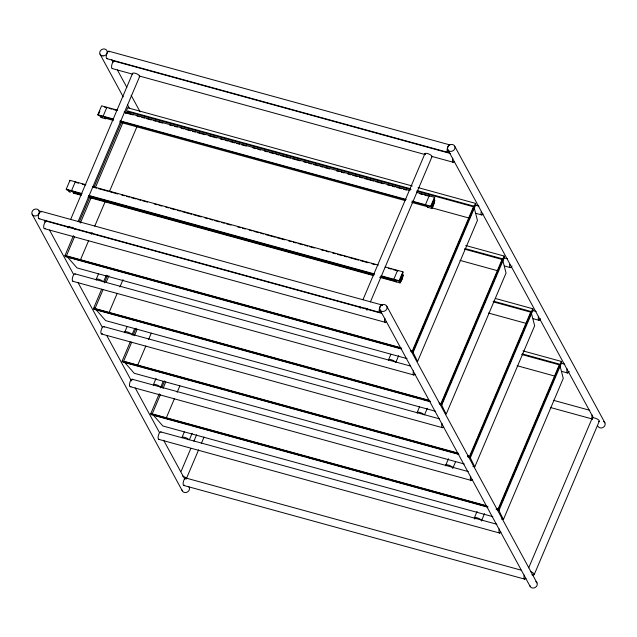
<?xml version="1.0" encoding="UTF-8"?>
<svg xmlns="http://www.w3.org/2000/svg" width="637" height="637" viewBox="0 0 637 637"><rect width="100%" height="100%" fill="white"/><g stroke="black" fill="none" stroke-linecap="round" stroke-linejoin="round"><path stroke-width="0.96" d="M400.028 279.81L400.729 279.595L402.544 275.319L402.56 273.838M427.531 207.256L431.687 208.41L434.163 199.325M400.402 280.941L400.076 282.924L379.62 277.294M432.005 206.428L432.149 207.797M402.727 277.167L402.871 275.12L400.251 281.204M433.837 204.182L434.474 200.607L432.412 205.066L431.631 205.305M402.305 278.672L400.076 282.924M433.24 205.878L434.856 200.273L434.147 200.814M81.409 193.871L66.519 189.778L66.216 189.229L69.982 180.351L85.836 184.706M113.012 119.366L98.122 115.273L97.827 114.724L101.594 105.838L117.447 110.193M98.735 113.816L99.826 111.252M75.285 181.808L71.519 190.686L71.814 191.235M70.667 219.375L132.615 73.335M78.096 221.612L139.654 76.488M401.716 349.052L65.396 256.623L64.91 255.74L73.438 235.65M79.251 221.947L89.706 197.287M93.973 187.238L121.476 122.392M125.354 113.259L127.671 107.78L412.258 185.988M74.529 236.717L66.415 255.843L66.893 256.719M80.326 223.054L91.139 197.558M95.391 187.541L122.814 122.877M127.066 112.86L127.838 111.037L410.523 188.727M80.127 260.637L88.631 240.603M91.33 234.233L92.102 232.409M94.809 226.031L105.24 201.451M109.484 191.434L136.907 126.779M96.179 279.356L98.496 273.886M103.608 281.602L106.315 275.208M430.325 401.732L93.997 309.303L93.52 308.427L101.657 289.246M104.364 282.852L107.462 275.542M93.997 309.303L94.77 307.48M435.628 411.295L105.646 320.61L95.024 308.523L103.13 289.397M106.228 282.111L108.927 275.741M109.118 312.409L117.232 293.291M119.939 286.913L123.029 279.627M124.78 332.044L127.105 326.566M132.209 334.282L134.534 328.803M458.927 454.42L122.599 361.991L122.121 361.107L130.259 341.926M132.974 335.532L136.071 328.23M131.74 342.085L123.626 361.203L458.051 453.114M134.447 335.707L137.146 329.329M137.727 365.097L145.833 345.971M148.54 339.601L151.248 333.223M153.39 384.724L156.097 378.338M160.428 387.877L163.136 381.491M487.536 507.1L151.208 414.671L150.73 413.787L159.25 393.698M161.965 387.304L164.672 380.91M492.839 516.663L162.857 425.978L152.235 413.891L160.341 394.765M163.048 388.395L165.755 382.017M166.329 417.776L174.442 398.658M177.15 392.281L179.849 385.911M181.991 437.412L184.316 431.934M189.42 439.649L192.135 433.264M181.131 471.3L190.813 448.48M193.911 441.178L196.618 434.792M186.235 479.016L198.625 449.81M201.34 443.416L204.047 437.03M362.979 299.677L424.927 153.636M366.928 310.131L367.7 308.308M370.408 301.914L431.966 156.79M402.879 271.832L403.173 272.381L399.407 281.267L399.112 280.718L402.879 271.832L385.106 266.951M434.482 197.319L434.784 197.868L431.018 206.754L430.716 206.205L434.482 197.319L416.717 192.438M388.546 359.77L390.871 354.291M395.975 362.007L398.69 355.621M417.227 190.567L473.761 206.109L412.346 350.907L410.427 350.382M475.497 203.37L475.982 204.254L413.214 352.213L412.736 351.329L475.497 203.37L418.007 187.573M413.596 349.968L414.751 347.237M415.523 345.413L416.686 342.682M420.547 333.573L421.71 330.842M422.482 329.018L423.637 326.287M424.409 324.464L425.572 321.733M426.344 319.909L427.499 317.178M433.295 303.523L434.458 300.791M435.23 298.968L436.385 296.237M437.157 294.413L438.32 291.682M446.043 273.464L447.206 270.733M447.978 268.918L449.133 266.186M456.856 247.968L458.019 245.237M458.791 243.414L459.954 240.682M462.271 235.22L463.043 233.397M469.604 217.918L471.929 212.455M473.084 209.716L473.856 207.901M417.155 412.457L419.472 406.979M424.584 414.695L427.292 408.309M504.106 256.05L504.584 256.934L441.823 404.893L441.345 404.009L504.106 256.05L465.774 245.524M442.197 402.648L444.515 397.185M445.677 394.454L446.449 392.631M449.929 384.437L451.084 381.706M451.856 379.883L453.018 377.152M454.563 373.505L455.336 371.69M458.807 363.488L459.97 360.757M460.742 358.934L461.905 356.202M462.677 354.387L463.832 351.648M467.693 342.547L468.856 339.816M469.628 337.992L470.783 335.261M471.555 333.438L472.718 330.707M473.49 328.883L474.645 326.152M480.441 312.488L481.604 309.757M482.376 307.942L483.531 305.203M484.303 303.387L485.466 300.656M486.238 298.833L487.393 296.101M491.262 286.992L492.417 284.261M493.189 282.438L494.352 279.707M495.124 277.883L496.279 275.152M497.051 273.329L498.214 270.598M445.757 465.137L448.472 458.751M452.803 468.291L455.511 461.905M532.707 308.738L533.185 309.622L470.424 457.581L469.947 456.697L532.707 308.738L495.339 298.466M478.53 437.117L479.693 434.386M489.343 411.621L490.506 408.89M492.823 403.428L493.595 401.605M500.164 386.118L502.482 380.655M503.636 377.924L504.416 376.101M509.823 363.353L513.295 355.159M514.457 352.428L515.229 350.605M518.709 342.411L519.864 339.672M520.636 337.857L521.799 335.126M522.571 333.302L523.725 330.571M525.27 326.924L526.043 325.101M527.587 321.462L528.75 318.731M529.522 316.908L530.677 314.176M472.869 466.348L474.78 466.873L534.658 325.73L531.465 313.372M474.366 517.825L477.073 511.431M481.405 520.978L484.502 513.677M561.316 361.418L561.794 362.302L499.034 510.261L498.556 509.377L561.316 361.418L522.985 350.891M500.18 506.192L501.343 503.461M502.115 501.645L503.27 498.914M504.042 497.091L505.205 494.36M512.928 476.142L514.091 473.41M514.863 471.587L516.018 468.856M516.79 467.032L517.953 464.301M523.749 450.646L524.904 447.915M525.676 446.091L526.839 443.36M527.611 441.537L528.766 438.805M536.497 420.587L537.652 417.856M538.424 416.041L539.587 413.309M547.31 395.091L548.473 392.36M549.245 390.537L550.4 387.806M552.717 382.343L553.489 380.52M558.123 369.595L559.286 366.864M501.47 519.036L503.389 519.561L563.259 378.418L560.066 366.06M528.71 567.806L592.203 418.119M534.204 574.614L599.242 421.272M432.571 207.32L433.24 205.719M432.642 207.001L431.687 208.41M402.544 275.319L403.245 274.786L401.636 280.232L400.243 282.486L400.195 282M99.587 115.377L101.092 117.558L102.183 117.566M70.58 192.079L69.489 192.071L67.984 189.89M101.092 117.558L105.24 118.689M108.879 51.207L449.754 144.878A3.862 1.385 -74.6 0 0 447.11 149.735A3.862 1.385 -74.6 0 0 448.981 151.479M106.865 58.668L447.731 152.339M114.262 61.104L450.343 153.469M112.239 68.565L132.345 74.091M139.049 75.938L425.341 154.616M432.045 156.455L453.106 162.244M475.114 205.098L478.944 206.149M411 189.611L128.316 111.921L127.838 111.037L129.271 113.521M416.749 191.188L473.283 206.722M124.159 112.04L409.997 190.59M104.54 107.112L107.191 107.844L106.889 107.295L103.122 116.181L103.425 116.722M109.11 108.37L111.985 109.158M113.904 109.691L116.786 110.48M125.417 112.853L133.085 114.963M136.923 116.014L139.806 116.802M141.725 117.335L144.599 118.124M146.518 118.649L151.311 119.971M153.23 120.497L156.113 121.285M158.032 121.81L162.825 123.132M169.538 124.979L172.42 125.768M174.331 126.293L177.213 127.089M181.051 128.141L183.926 128.929M185.845 129.462L190.638 130.776M192.557 131.302L195.44 132.098M197.359 132.623L205.026 134.733M208.864 135.785L216.54 137.895M220.378 138.946L223.253 139.742M225.172 140.267L228.046 141.056M229.965 141.581L234.766 142.903M236.685 143.429L239.56 144.217M241.479 144.75L246.272 146.064M252.993 147.911L255.867 148.7M257.786 149.225L260.66 150.021M264.498 151.073L267.381 151.869M269.292 152.394L274.093 153.708M276.012 154.234L278.887 155.03M280.806 155.555L290.4 158.191M292.319 158.717L299.987 160.827M303.825 161.886L306.708 162.674M308.627 163.199L311.501 163.988M313.42 164.521L318.213 165.835M320.132 166.361L323.015 167.157M324.926 167.682L329.727 168.996M336.44 170.843L339.314 171.632M341.233 172.165L344.115 172.953M347.953 174.005L350.828 174.801M352.747 175.326L357.54 176.64M359.459 177.174L362.342 177.962M364.26 178.487L373.847 181.123M375.766 181.649L383.442 183.759M387.28 184.818L390.155 185.606M392.073 186.131L394.948 186.928M396.867 187.453L401.668 188.767M403.587 189.3L406.462 190.089M419.887 193.775L422.769 194.572M424.688 195.097L427.562 195.885M475.966 213.347L481.715 214.924M97.827 114.724L113.673 119.079M120.393 120.919L406.231 199.477M411.988 201.061L430.716 206.205M119.732 121.205L405.57 199.763M412.282 201.603L431.018 206.754M104.579 116.746L104.755 118.036L113.386 120.409M120.098 122.248L404.981 200.544M411.701 202.391L427.045 206.603A4.403 1.577 -74.6 0 0 428.239 207.168M431.4 207.71L468.808 217.989M503.724 257.786L507.554 258.837M464.994 248.518L502.37 258.789L502.848 259.673L464.516 249.139M504.576 266.035L510.317 267.612M460.002 260.39L497.417 270.677M92.548 186.553L378.394 265.103M75.58 182.357L78.462 183.145M82.3 184.197L85.175 184.993M93.806 187.366L96.689 188.154M98.608 188.679L108.194 191.315M110.113 191.848L117.789 193.951M121.627 195.01L124.502 195.798M126.421 196.323L129.303 197.12M131.214 197.645L136.015 198.959M137.934 199.492L140.809 200.281M142.728 200.806L147.521 202.128M154.242 203.967L157.116 204.764M159.035 205.289L161.909 206.077M165.747 207.136L168.63 207.925M170.549 208.45L175.342 209.772M177.261 210.298L180.136 211.086M182.055 211.611L191.649 214.247M193.568 214.78L201.236 216.891M205.074 217.942L207.957 218.73M209.876 219.255L212.75 220.052M214.669 220.577L219.462 221.899M221.381 222.424L224.264 223.213M226.175 223.738L230.976 225.06M237.689 226.907L240.563 227.696M242.482 228.221L245.364 229.009M249.202 230.068L252.077 230.857M253.996 231.382L258.789 232.704M260.708 233.23L263.591 234.018M265.51 234.551L275.096 237.187M277.015 237.712L284.691 239.823M288.529 240.874L291.404 241.662M293.323 242.195L296.197 242.984M298.116 243.509L302.917 244.831M304.836 245.356L307.711 246.145M309.63 246.67L314.423 247.992M321.144 249.839L324.018 250.628M325.937 251.153L328.811 251.949M332.649 253L335.524 253.789M337.443 254.322L342.244 255.636M344.163 256.162L347.038 256.958M348.957 257.483L358.551 260.119M360.47 260.644L368.138 262.755M371.976 263.806L374.859 264.602M388.283 268.288L391.158 269.077M393.077 269.61L397.878 270.924L397.576 270.375L393.809 279.261L394.104 279.81M532.325 310.466L536.155 311.517M493.603 301.205L530.971 311.477L469.557 456.275L467.638 455.75M493.126 301.819L530.494 312.09M66.216 189.229L82.069 193.592M88.782 195.432L374.628 273.99M381.34 275.837L399.112 280.718M89.084 195.981L373.967 274.276M380.679 276.116L399.407 281.267M533.177 318.715L538.926 320.292M72.968 191.259L73.144 192.549L80.819 194.651M88.495 196.761L373.378 275.057M381.053 277.159L395.442 281.116A4.403 1.577 -74.6 0 0 396.636 281.673M73.629 193.202L81.305 195.312M88.017 197.151L373.863 275.71M488.611 313.078L526.019 323.357M40.991 211.269L381.858 304.948M38.968 218.73L379.835 312.409M46.366 221.174L381.483 313.269M560.934 363.154L564.764 364.205M522.205 353.885L559.581 364.157L498.158 508.955L496.239 508.43M521.727 354.506L560.058 365.041M44.343 228.627L385.21 322.306M561.786 371.403L567.527 372.979M517.212 365.757L554.628 376.045M400.848 347.746L66.415 255.843L77.037 267.922L407.019 358.607M64.91 255.74L401.238 348.168M410.825 350.804L412.736 351.329M67.856 256.982L140.681 276.999M142.6 277.525L256.631 308.865M258.542 309.391L401.326 348.63M410.905 351.258L412.824 351.791M411.303 351.68L413.214 352.213M553.402 400.299L589.79 410.3M74.967 273.854L410.093 365.949M550.432 407.497L592.561 419.074M72.952 281.315L413.819 374.994M95.024 308.523L429.449 400.426M439.028 403.062L440.947 403.587L502.37 258.789L506.049 273.05L446.179 414.193L441.385 404.471M93.52 308.427L429.848 400.848M439.426 403.484L441.345 404.009M95.502 309.407L176.951 331.789M178.87 332.315L221.031 343.9M222.95 344.426L304.398 366.816M306.317 367.342L420.348 398.674M422.259 399.208L429.927 401.31M439.904 404.368L441.823 404.893M103.576 326.542L439.657 418.899M101.554 333.995L442.42 427.674M122.121 361.107L458.449 453.536M468.036 456.172L469.947 456.697M124.104 362.087L141.35 366.832M143.269 367.358L224.718 389.74M226.637 390.266L340.668 421.606M342.587 422.132L384.748 433.717M386.667 434.243L458.536 453.998M467.55 456.785L470.424 457.581M464.23 463.975L134.248 373.29L124.255 361.92M132.178 379.222L468.259 471.579M130.163 386.683L471.03 480.362M152.235 413.891L486.66 505.794M150.73 413.787L487.058 506.216M496.637 508.852L498.556 509.377M153.668 415.037L189.125 424.783M191.044 425.309L272.493 447.692M274.412 448.217L305.075 456.641M306.986 457.167L388.443 479.557M390.354 480.083L488.093 506.941M496.159 509.473L499.034 510.261M160.787 431.91L496.868 524.267M158.764 439.363L499.631 533.042M185.813 478.005L520.939 570.099M183.79 485.466L524.665 579.137M68.764 190.917L69.592 191.618M454.714 146.215A3.862 3.376 -28.5 0 1 450.765 151.415A3.862 3.376 -28.5 0 1 448.257 146.12A3.862 3.376 -28.5 0 1 454.714 146.215L604.887 422.801M447.779 149.615L593.214 417.482M429.481 196.411L429.187 195.862L425.412 204.748L425.715 205.297M386.818 306.278A3.862 3.376 -28.5 0 1 382.869 311.477A3.862 3.376 -28.5 0 1 380.361 306.19A3.862 3.376 -28.5 0 1 386.818 306.278L536.991 582.871M379.883 309.686L530.056 586.271M111.682 59.456L113.099 62.068M117.367 69.927L126.843 87.373M131.103 95.224L140.108 111.801M100.009 54.129L123.22 96.888M127.488 104.739L129.383 108.226M69.982 180.351L70.285 180.9M39.048 210.791A3.862 3.376 -28.5 0 1 35.099 215.991A3.862 3.376 -28.5 0 1 32.591 210.704A3.862 3.376 -28.5 0 1 39.048 210.791L39.996 212.535M44.256 220.386L45.203 222.138M49.471 229.989L73.629 274.483M77.897 282.342L102.525 327.713M106.793 335.564L131.429 380.934M135.219 387.917L159.377 432.412M163.637 440.263L184.961 479.526M32.113 214.199L182.286 490.785M498.596 509.839L503.389 519.561M469.987 457.159L474.78 466.873M412.776 351.791L417.577 361.505L477.447 220.362L473.761 206.109M426.87 205.313L427.045 206.603M395.266 279.826L395.442 281.116M425.046 154.385A3.862 1.258 23 0 1 428.685 153.947A3.862 1.258 23 0 1 431.663 157.013M360.415 308.197A3.862 1.258 23 0 1 360.184 306.755M365.001 307.934A3.862 1.258 23 0 1 366.992 309.797M112.622 68.525A3.862 1.385 -74.6 0 1 111.905 64.512A3.862 1.385 -74.6 0 1 114.572 61.319M454.356 161.384A3.862 1.385 -74.6 0 1 452.668 161.838A3.862 1.385 -74.6 0 1 452.772 158.191M132.735 74.083A3.862 1.258 23 0 1 136.374 73.653A3.862 1.258 23 0 1 139.352 76.711M68.103 227.895A3.862 1.258 23 0 1 67.689 227.425M67.506 227.003A3.862 1.258 23 0 1 67.872 226.453M69.099 226.382A3.862 1.258 23 0 1 69.943 226.541M71.798 227.186A3.862 1.258 23 0 1 74.497 229.081M45.155 228.293A3.862 1.385 -74.6 0 1 43.889 225.068A3.862 1.385 -74.6 0 1 46.676 221.381M386.46 321.446A3.862 1.385 -74.6 0 1 384.772 321.9A3.862 1.385 -74.6 0 1 384.875 318.253M388.482 360.104A3.862 1.258 23 0 1 391.373 359.762A3.862 1.258 23 0 1 395.473 362.182M482.965 214.064A3.862 1.385 -74.6 0 1 481.158 211.85M96.298 280.105A3.862 1.258 23 0 1 98.552 279.221A3.862 1.258 23 0 1 103.098 281.769M73.335 281.275A3.862 1.385 -74.6 0 1 72.61 277.262A3.862 1.385 -74.6 0 1 75.285 274.069M415.069 374.126A3.862 1.385 -74.6 0 1 413.381 374.58A3.862 1.385 -74.6 0 1 413.477 370.933M417.275 413.198A3.862 1.258 23 0 1 419.528 412.322A3.862 1.258 23 0 1 424.075 414.862M124.9 332.793A3.862 1.258 23 0 1 127.607 332.028A3.862 1.258 23 0 1 131.891 334.863M102.366 333.661A3.862 1.385 -74.6 0 1 101.219 329.942A3.862 1.385 -74.6 0 1 104.11 327.203M443.671 426.814A3.862 1.385 -74.6 0 1 441.982 427.268A3.862 1.385 -74.6 0 1 442.086 423.621M511.989 266.027A3.862 1.385 -74.6 0 1 510.149 267.54A3.862 1.385 -74.6 0 1 509.767 264.53M445.876 465.886A3.862 1.258 23 0 1 448.583 465.129A3.862 1.258 23 0 1 452.859 467.964M130.967 386.348A3.862 1.385 -74.6 0 1 129.821 382.63A3.862 1.385 -74.6 0 1 132.719 379.883M472.28 479.494A3.862 1.385 -74.6 0 1 470.592 479.948A3.862 1.385 -74.6 0 1 470.687 476.301M153.509 385.473A3.862 1.258 23 0 1 156.216 384.716A3.862 1.258 23 0 1 160.492 387.551M540.598 318.715A3.862 1.385 -74.6 0 1 538.607 320.085A3.862 1.385 -74.6 0 1 538.583 316.239M569.199 371.395A3.862 1.385 -74.6 0 1 567.217 372.764A3.862 1.385 -74.6 0 1 567.193 368.919M474.891 519.044A3.862 1.258 23 0 1 476.731 517.69A3.862 1.258 23 0 1 481.468 520.644M181.927 437.738A3.862 1.258 23 0 1 184.818 437.396A3.862 1.258 23 0 1 188.918 439.817M159.146 439.323A3.862 1.385 -74.6 0 1 158.43 435.31A3.862 1.385 -74.6 0 1 161.097 432.117M500.881 532.182A3.862 1.385 -74.6 0 1 499.193 532.636A3.862 1.385 -74.6 0 1 499.297 528.989M107.677 58.325A3.862 1.385 -74.6 0 1 106.53 54.607A3.862 1.385 -74.6 0 1 109.421 51.868M39.781 218.395A3.862 1.385 -74.6 0 1 38.634 214.669A3.862 1.385 -74.6 0 1 41.524 211.93M381.085 311.541A3.862 1.385 -74.6 0 1 379.206 311.326A3.862 1.385 -74.6 0 1 380.321 306.27A3.862 1.385 -74.6 0 1 382.391 305.609M592.322 418.867A3.862 1.258 23 0 1 596.431 418.628A3.862 1.258 23 0 1 598.422 421.59M530.446 571.596A3.862 1.258 23 0 1 534.204 574.08A3.862 1.258 23 0 1 531.831 574.749M535.805 581.573A3.862 3.376 -28.5 0 1 535.414 587.378A3.862 3.376 -28.5 0 1 529.801 585.427M603.701 421.503A3.862 3.376 -28.5 0 1 603.717 427.013A3.862 3.376 -28.5 0 1 597.952 426.209M184.603 485.131A3.862 1.385 -74.6 0 1 183.456 481.405A3.862 1.385 -74.6 0 1 186.354 478.666A3.862 1.258 23 0 0 182.485 475.998M525.907 578.277A3.862 1.385 -74.6 0 1 524.227 578.73A3.862 1.385 -74.6 0 1 524.323 575.084M592.243 418.867A3.862 1.385 -74.6 0 1 592.219 415.021M188.727 486.652A3.862 3.376 -28.5 0 1 187.206 492.138A3.862 3.376 -28.5 0 1 182.031 489.941M74.338 193.107A4.403 1.577 -74.6 0 1 73.144 192.549M105.949 118.593A4.403 1.577 -74.6 0 1 104.755 118.036M102.995 55.929A3.862 3.376 -28.5 0 0 106.944 50.729A3.862 3.376 -28.5 0 0 100.487 50.634A3.862 3.376 -28.5 0 0 102.995 55.929"/></g></svg>
